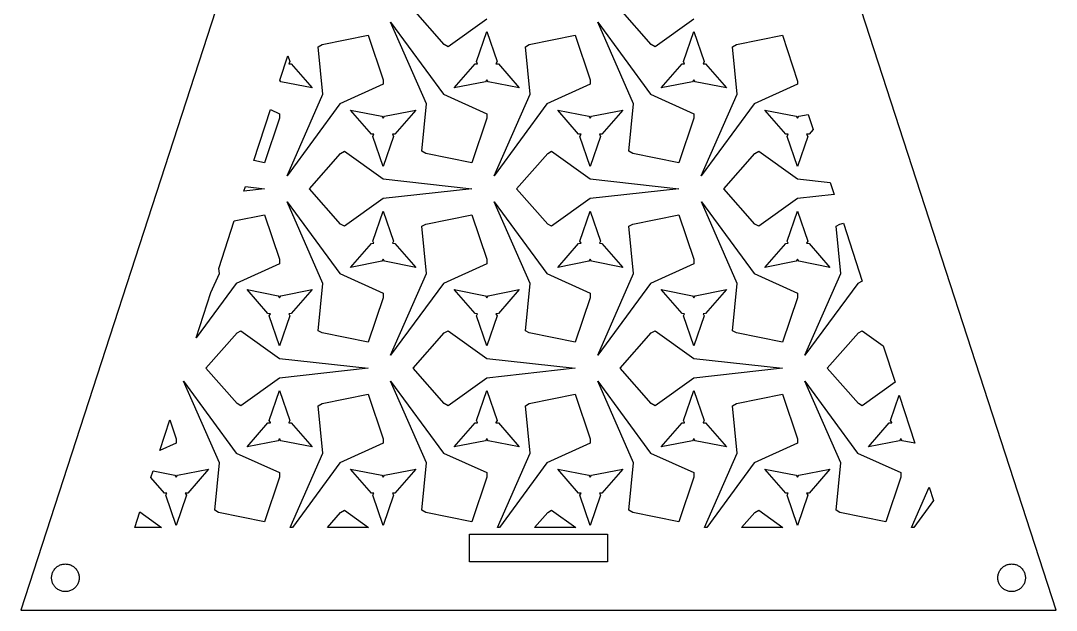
# Model space of a CAD drawing. Header units: metres. Extents: x -75 to 75, y 0 to 231.
# Drawn here: x -75 to 75, y 0 to 85.4 of the extents above; entities that cross this region are included whole.
import ezdxf

# ---------------------------------------------------------------- set-up
doc = ezdxf.new("R2010")
doc.units = ezdxf.units.M

msp = doc.modelspace()

# ---------------------------------------------------------------- linework, layer by layer
for p, q in [((0, 230.826), (-75, 0)), ((75, 0), (0, 230.826)), ((-13.6565, 81.9073), (-18.1664, 87.0096)), ((16.3435, 81.9073), (11.8336, 87.0096)), ((-7.50092, 85.5901), (-13.0948, 81.5833)), ((22.4991, 85.5901), (16.9052, 81.5833)), ((-16.2286, 73.3087), (-21.4137, 85.1282)), ((-21.4137, 85.1282), (-13.7704, 74.7282)), ((13.7714, 73.3087), (8.58627, 85.1282)), ((8.58627, 85.1282), (16.2296, 74.7282)), ((-31.339, 81.9028), (-24.6666, 83.2564)), ((-24.6666, 83.2564), (-22.5032, 76.8024)), ((-8.99689, 79.4345), (-7.5, 83.7869)), ((-7.5, 83.7869), (-6.00357, 79.4345)), ((-1.33896, 81.9028), (5.3334, 83.2564)), ((5.3334, 83.2564), (7.4968, 76.8024)), ((21.0031, 79.4345), (22.5, 83.7869)), ((22.5, 83.7869), (23.9964, 79.4345)), ((28.661, 81.9028), (35.331, 83.2559)), ((35.331, 83.2559), (37.4968, 76.5902)), ((-31.902, 81.5778), (-31.339, 81.9028)), ((-31.2291, 74.7301), (-31.902, 81.5778)), ((-13.0948, 81.5833), (-13.6565, 81.9073)), ((-1.90201, 81.5778), (-1.33896, 81.9028)), ((-1.2291, 74.7301), (-1.90201, 81.5778)), ((16.9052, 81.5833), (16.3435, 81.9073)), ((28.098, 81.5778), (28.661, 81.9028)), ((28.7709, 74.7301), (28.098, 81.5778)), ((-37.4516, 76.7294), (-36.2961, 80.2854)), ((-36.2961, 80.2854), (-36.0036, 79.4345)), ((-36.1592, 79.1269), (-36.1674, 79.1223)), ((-36.1674, 79.1223), (-36.162, 79.1219)), ((-36.162, 79.1219), (-36.1647, 79.1164)), ((-36.1647, 79.1164), (-36.1555, 79.1219)), ((-36.0036, 79.4345), (-36.1592, 79.1269)), ((-36.1555, 79.1219), (-35.8122, 79.1026)), ((-35.8122, 79.1026), (-32.7914, 75.63)), ((-12.209, 75.63), (-9.18823, 79.1022)), ((-9.18823, 79.1022), (-8.84399, 79.1219)), ((-8.84125, 79.1273), (-8.99689, 79.4345)), ((-8.84399, 79.1219), (-8.83575, 79.1168)), ((-8.83255, 79.1223), (-8.84125, 79.1273)), ((-8.8385, 79.1219), (-8.83255, 79.1223)), ((-8.83575, 79.1168), (-8.8385, 79.1219)), ((-6.15921, 79.1269), (-6.16745, 79.1223)), ((-6.16745, 79.1223), (-6.16196, 79.1219)), ((-6.16196, 79.1219), (-6.1647, 79.1164)), ((-6.1647, 79.1164), (-6.15555, 79.1219)), ((-6.00357, 79.4345), (-6.15921, 79.1269)), ((-6.15555, 79.1219), (-5.81223, 79.1026)), ((-5.81223, 79.1026), (-2.79144, 75.63)), ((17.791, 75.63), (20.8118, 79.1022)), ((20.8118, 79.1022), (21.156, 79.1219)), ((21.1588, 79.1273), (21.0031, 79.4345)), ((21.156, 79.1219), (21.1642, 79.1168)), ((21.1674, 79.1223), (21.1588, 79.1273)), ((21.1615, 79.1219), (21.1674, 79.1223)), ((21.1642, 79.1168), (21.1615, 79.1219)), ((23.8408, 79.1269), (23.8326, 79.1223)), ((23.8326, 79.1223), (23.838, 79.1219)), ((23.838, 79.1219), (23.8353, 79.1164)), ((23.8353, 79.1164), (23.8445, 79.1219)), ((23.9964, 79.4345), (23.8408, 79.1269)), ((23.8445, 79.1219), (24.1878, 79.1026)), ((24.1878, 79.1026), (27.2086, 75.63)), ((-37.3087, 76.5103), (-37.4516, 76.7294)), ((-32.7914, 75.63), (-37.3087, 76.5103)), ((-22.5032, 76.8024), (-22.5032, 76.151)), ((-7.69135, 76.5099), (-12.209, 75.63)), ((-7.50366, 76.7978), (-7.69135, 76.5099)), ((-7.5, 76.8033), (-7.50366, 76.8092)), ((-7.50366, 76.8092), (-7.50366, 76.7978)), ((-7.4968, 76.8083), (-7.5, 76.8033)), ((-7.4968, 76.7987), (-7.4968, 76.8083)), ((-7.30865, 76.5103), (-7.4968, 76.7987)), ((-2.79144, 75.63), (-7.30865, 76.5103)), ((7.4968, 76.8024), (7.4968, 76.151)), ((22.3087, 76.5099), (17.791, 75.63)), ((22.4963, 76.7978), (22.3087, 76.5099)), ((22.5, 76.8033), (22.4963, 76.8092)), ((22.4963, 76.8092), (22.4963, 76.7978)), ((22.5032, 76.8083), (22.5, 76.8033)), ((22.5032, 76.7987), (22.5032, 76.8083)), ((22.6913, 76.5103), (22.5032, 76.7987)), ((27.2086, 75.63), (22.6913, 76.5103)), ((37.4968, 76.5902), (37.4968, 76.151)), ((-22.5032, 76.151), (-28.7695, 73.3105)), ((7.4968, 76.151), (1.23047, 73.3105)), ((37.4968, 76.151), (31.2305, 73.3105)), ((-36.4151, 62.9083), (-31.2291, 74.7301)), ((-13.7704, 74.7282), (-7.50366, 71.8874)), ((-6.4151, 62.9083), (-1.2291, 74.7301)), ((16.2296, 74.7282), (22.4963, 71.8874)), ((23.5849, 62.9083), (28.7709, 74.7301)), ((-41.2304, 65.0993), (-38.8295, 72.4884)), ((-38.8295, 72.4884), (-37.5037, 71.8874)), ((-28.7695, 73.3105), (-36.4151, 62.9083)), ((-24.1878, 68.9362), (-27.2086, 72.4083)), ((-27.2086, 72.4083), (-22.6909, 71.5285)), ((-22.3087, 71.528), (-17.791, 72.4083)), ((-17.791, 72.4083), (-20.8118, 68.9357)), ((-16.9011, 66.461), (-16.2286, 73.3087)), ((1.23047, 73.3105), (-6.4151, 62.9083)), ((5.81223, 68.9362), (2.79144, 72.4083)), ((2.79144, 72.4083), (7.30911, 71.5285)), ((7.69135, 71.528), (12.209, 72.4083)), ((12.209, 72.4083), (9.18823, 68.9357)), ((13.0989, 66.461), (13.7714, 73.3087)), ((31.2305, 73.3105), (23.5849, 62.9083)), ((35.8122, 68.9362), (32.7914, 72.4083)), ((32.7914, 72.4083), (37.3091, 71.5285)), ((-37.5037, 71.2364), (-39.6671, 64.782)), ((-37.5037, 71.8874), (-37.5037, 71.2364)), ((-22.6909, 71.5285), (-22.5032, 71.2405)), ((-22.5032, 71.2405), (-22.5032, 71.2296)), ((-22.5032, 71.2296), (-22.4995, 71.235)), ((-22.4995, 71.235), (-22.4963, 71.23)), ((-22.4963, 71.2401), (-22.3087, 71.528)), ((-22.4963, 71.23), (-22.4963, 71.2401)), ((-7.50366, 71.2364), (-9.66705, 64.782)), ((-7.50366, 71.8874), (-7.50366, 71.2364)), ((7.30911, 71.5285), (7.4968, 71.2405)), ((7.4968, 71.2405), (7.4968, 71.2296)), ((7.4968, 71.2296), (7.50046, 71.235)), ((7.50046, 71.235), (7.50366, 71.23)), ((7.50366, 71.2401), (7.69135, 71.528)), ((7.50366, 71.23), (7.50366, 71.2401)), ((22.4963, 71.2364), (20.3329, 64.782)), ((22.4963, 71.8874), (22.4963, 71.2364)), ((37.3091, 71.5285), (37.4968, 71.2405)), ((37.4968, 71.2405), (37.4968, 71.2296)), ((37.4968, 71.2296), (37.5005, 71.235)), ((37.5005, 71.235), (37.5037, 71.23)), ((37.5037, 71.2401), (37.6913, 71.528)), ((37.5037, 71.23), (37.5037, 71.2401)), ((37.6913, 71.528), (39.0552, 71.7938)), ((39.0552, 71.7938), (39.7675, 69.6016)), ((39.7675, 69.6016), (39.1882, 68.9357)), ((-23.844, 68.9169), (-24.1878, 68.9362)), ((-23.9969, 68.6043), (-23.8412, 68.911)), ((-22.5, 64.2519), (-23.9969, 68.6043)), ((-23.8358, 68.922), (-23.844, 68.9169)), ((-23.8412, 68.911), (-23.8321, 68.9165)), ((-23.8385, 68.9169), (-23.8358, 68.922)), ((-23.8321, 68.9165), (-23.8385, 68.9169)), ((-21.0036, 68.6043), (-22.5, 64.2519)), ((-21.1615, 68.9165), (-21.167, 68.916)), ((-21.167, 68.916), (-21.1592, 68.9114)), ((-21.1546, 68.9165), (-21.1647, 68.9224)), ((-21.1647, 68.9224), (-21.1615, 68.9165)), ((-21.1592, 68.9114), (-21.0036, 68.6043)), ((-20.8118, 68.9357), (-21.1546, 68.9165)), ((6.15601, 68.9169), (5.81223, 68.9362)), ((6.00311, 68.6043), (6.15875, 68.911)), ((7.5, 64.2519), (6.00311, 68.6043)), ((6.16425, 68.922), (6.15601, 68.9169)), ((6.15875, 68.911), (6.16791, 68.9165)), ((6.1615, 68.9169), (6.16425, 68.922)), ((6.16791, 68.9165), (6.1615, 68.9169)), ((8.99643, 68.6043), (7.5, 64.2519)), ((8.8385, 68.9165), (8.83301, 68.916)), ((8.83301, 68.916), (8.84079, 68.9114)), ((8.84537, 68.9165), (8.8353, 68.9224)), ((8.8353, 68.9224), (8.8385, 68.9165)), ((8.84079, 68.9114), (8.99643, 68.6043)), ((9.18823, 68.9357), (8.84537, 68.9165)), ((36.156, 68.9169), (35.8122, 68.9362)), ((36.0031, 68.6043), (36.1588, 68.911)), ((37.5, 64.2519), (36.0031, 68.6043)), ((36.1642, 68.922), (36.156, 68.9169)), ((36.1588, 68.911), (36.1679, 68.9165)), ((36.1615, 68.9169), (36.1642, 68.922)), ((36.1679, 68.9165), (36.1615, 68.9169)), ((38.9964, 68.6043), (37.5, 64.2519)), ((38.8385, 68.9165), (38.833, 68.916)), ((38.833, 68.916), (38.8408, 68.9114)), ((38.8454, 68.9165), (38.8353, 68.9224)), ((38.8353, 68.9224), (38.8385, 68.9165)), ((38.8408, 68.9114), (38.9964, 68.6043)), ((39.1882, 68.9357), (38.8454, 68.9165)), ((-33.1664, 61.0287), (-28.6569, 66.1305)), ((-28.6569, 66.1305), (-28.0948, 66.4555)), ((-28.0948, 66.4555), (-22.5009, 62.4492)), ((-16.339, 66.1365), (-16.9011, 66.461)), ((-9.66705, 64.782), (-16.339, 66.1365)), ((-3.16635, 61.0287), (1.34308, 66.1305)), ((1.34308, 66.1305), (1.90521, 66.4555)), ((1.90521, 66.4555), (7.49908, 62.4492)), ((13.661, 66.1365), (13.0989, 66.461)), ((20.3329, 64.782), (13.661, 66.1365)), ((26.8336, 61.0287), (31.3431, 66.1305)), ((31.3431, 66.1305), (31.9052, 66.4555)), ((31.9052, 66.4555), (37.4991, 62.4492)), ((-39.6671, 64.782), (-41.2304, 65.0993)), ((-22.5009, 62.4492), (-9.67255, 61.0287)), ((7.49908, 62.4492), (20.3275, 61.0287)), ((37.4991, 62.4492), (42.2629, 61.9217)), ((42.2629, 61.9217), (42.8228, 60.1983)), ((-42.6604, 60.6981), (-42.453, 61.3366)), ((-39.6725, 61.0287), (-42.6604, 60.6981)), ((-42.453, 61.3366), (-39.6725, 61.0287)), ((-28.6565, 55.9265), (-33.1664, 61.0287)), ((-9.67255, 61.0287), (-22.5009, 59.6092)), ((1.34354, 55.9265), (-3.16635, 61.0287)), ((20.3275, 61.0287), (7.49908, 59.6092)), ((31.3435, 55.9265), (26.8336, 61.0287)), ((42.8228, 60.1983), (37.4991, 59.6092)), ((-31.2286, 47.3279), (-36.4137, 59.1473)), ((-36.4137, 59.1473), (-28.7704, 48.7474)), ((-22.5009, 59.6092), (-28.0948, 55.6024)), ((-1.22864, 47.3279), (-6.41373, 59.1473)), ((-6.41373, 59.1473), (1.22955, 48.7474)), ((7.49908, 59.6092), (1.90521, 55.6024)), ((28.7714, 47.3279), (23.5863, 59.1473)), ((23.5863, 59.1473), (31.2296, 48.7474)), ((37.4991, 59.6092), (31.9052, 55.6024)), ((-44.0622, 56.3838), (-39.6666, 57.2755)), ((-39.6666, 57.2755), (-37.5032, 50.8215)), ((-23.9969, 53.4537), (-22.5, 57.8061)), ((-22.5, 57.8061), (-21.0036, 53.4537)), ((-16.339, 55.9219), (-9.6666, 57.2755)), ((-9.6666, 57.2755), (-7.5032, 50.8215)), ((6.00311, 53.4537), (7.5, 57.8061)), ((7.5, 57.8061), (8.99643, 53.4537)), ((13.661, 55.9219), (20.3334, 57.2755)), ((20.3334, 57.2755), (22.4968, 50.8215)), ((36.0031, 53.4537), (37.5, 57.8061)), ((37.5, 57.8061), (38.9964, 53.4537)), ((-46.302, 49.4907), (-44.0622, 56.3838)), ((-28.0948, 55.6024), (-28.6565, 55.9265)), ((-16.902, 55.5969), (-16.339, 55.9219)), ((-16.2291, 48.7492), (-16.902, 55.5969)), ((1.90521, 55.6024), (1.34354, 55.9265)), ((13.098, 55.5969), (13.661, 55.9219)), ((13.7709, 48.7492), (13.098, 55.5969)), ((31.9052, 55.6024), (31.3435, 55.9265)), ((43.098, 55.5969), (43.661, 55.9219)), ((43.7709, 48.7492), (43.098, 55.5969)), ((43.661, 55.9219), (44.1782, 56.0269)), ((44.1782, 56.0269), (46.9048, 47.6354)), ((-27.209, 49.6492), (-24.1882, 53.1213)), ((-24.1882, 53.1213), (-23.844, 53.141)), ((-23.8412, 53.1465), (-23.9969, 53.4537)), ((-23.844, 53.141), (-23.8358, 53.136)), ((-23.8326, 53.1415), (-23.8412, 53.1465)), ((-23.8385, 53.141), (-23.8326, 53.1415)), ((-23.8358, 53.136), (-23.8385, 53.141)), ((-21.1592, 53.1461), (-21.1674, 53.1415)), ((-21.1674, 53.1415), (-21.162, 53.141)), ((-21.162, 53.141), (-21.1647, 53.1355)), ((-21.1647, 53.1355), (-21.1555, 53.141)), ((-21.0036, 53.4537), (-21.1592, 53.1461)), ((-21.1555, 53.141), (-20.8122, 53.1218)), ((-20.8122, 53.1218), (-17.7914, 49.6492)), ((2.79099, 49.6492), (5.81177, 53.1213)), ((5.81177, 53.1213), (6.15601, 53.141)), ((6.15875, 53.1465), (6.00311, 53.4537)), ((6.15601, 53.141), (6.16425, 53.136)), ((6.16745, 53.1415), (6.15875, 53.1465)), ((6.1615, 53.141), (6.16745, 53.1415)), ((6.16425, 53.136), (6.1615, 53.141)), ((8.84079, 53.1461), (8.83255, 53.1415)), ((8.83255, 53.1415), (8.83804, 53.141)), ((8.83804, 53.141), (8.8353, 53.1355)), ((8.8353, 53.1355), (8.84445, 53.141)), ((8.99643, 53.4537), (8.84079, 53.1461)), ((8.84445, 53.141), (9.18777, 53.1218)), ((9.18777, 53.1218), (12.2086, 49.6492)), ((32.791, 49.6492), (35.8118, 53.1213)), ((35.8118, 53.1213), (36.156, 53.141)), ((36.1588, 53.1465), (36.0031, 53.4537)), ((36.156, 53.141), (36.1642, 53.136)), ((36.1674, 53.1415), (36.1588, 53.1465)), ((36.1615, 53.141), (36.1674, 53.1415)), ((36.1642, 53.136), (36.1615, 53.141)), ((38.8408, 53.1461), (38.8326, 53.1415)), ((38.8326, 53.1415), (38.838, 53.141)), ((38.838, 53.141), (38.8353, 53.1355)), ((38.8353, 53.1355), (38.8445, 53.141)), ((38.9964, 53.4537), (38.8408, 53.1461)), ((38.8445, 53.141), (39.1878, 53.1218)), ((39.1878, 53.1218), (42.2086, 49.6492)), ((-37.5032, 50.1701), (-43.7695, 47.3297)), ((-37.5032, 50.8215), (-37.5032, 50.1701)), ((-22.6913, 50.529), (-27.209, 49.6492)), ((-22.5037, 50.817), (-22.6913, 50.529)), ((-22.5, 50.8224), (-22.5037, 50.8284)), ((-22.5037, 50.8284), (-22.5037, 50.817)), ((-22.4968, 50.8275), (-22.5, 50.8224)), ((-22.4968, 50.8179), (-22.4968, 50.8275)), ((-22.3087, 50.5295), (-22.4968, 50.8179)), ((-17.7914, 49.6492), (-22.3087, 50.5295)), ((-7.5032, 50.1701), (-13.7695, 47.3297)), ((-7.5032, 50.8215), (-7.5032, 50.1701)), ((7.30865, 50.529), (2.79099, 49.6492)), ((7.49634, 50.817), (7.30865, 50.529)), ((7.5, 50.8224), (7.49634, 50.8284)), ((7.49634, 50.8284), (7.49634, 50.817)), ((7.5032, 50.8275), (7.5, 50.8224)), ((7.5032, 50.8179), (7.5032, 50.8275)), ((7.69135, 50.5295), (7.5032, 50.8179)), ((12.2086, 49.6492), (7.69135, 50.5295)), ((22.4968, 50.1701), (16.2305, 47.3297)), ((22.4968, 50.8215), (22.4968, 50.1701)), ((37.3087, 50.529), (32.791, 49.6492)), ((37.4963, 50.817), (37.3087, 50.529)), ((37.5, 50.8224), (37.4963, 50.8284)), ((37.4963, 50.8284), (37.4963, 50.817)), ((37.5032, 50.8275), (37.5, 50.8224)), ((37.5032, 50.8179), (37.5032, 50.8275)), ((37.6913, 50.5295), (37.5032, 50.8179)), ((42.2086, 49.6492), (37.6913, 50.5295)), ((-47.439, 45.9912), (-46.2291, 48.7492)), ((-46.2291, 48.7492), (-46.302, 49.4907)), ((-28.7704, 48.7474), (-22.5037, 45.9065)), ((-21.4151, 36.9275), (-16.2291, 48.7492)), ((1.22955, 48.7474), (7.49634, 45.9065)), ((8.5849, 36.9275), (13.7709, 48.7492)), ((31.2296, 48.7474), (37.4963, 45.9065)), ((38.5849, 36.9275), (43.7709, 48.7492)), ((-43.7695, 47.3297), (-49.567, 39.442)), ((-31.9011, 40.4802), (-31.2286, 47.3279)), ((-13.7695, 47.3297), (-21.4151, 36.9275)), ((-1.90109, 40.4802), (-1.22864, 47.3279)), ((16.2305, 47.3297), (8.5849, 36.9275)), ((28.0989, 40.4802), (28.7714, 47.3279)), ((46.2305, 47.3297), (38.5849, 36.9275)), ((46.9048, 47.6354), (46.2305, 47.3297)), ((-49.567, 39.442), (-47.439, 45.9912)), ((-39.1878, 42.9553), (-42.2086, 46.4275)), ((-42.2086, 46.4275), (-37.6909, 45.5476)), ((-37.6909, 45.5476), (-37.5032, 45.2597)), ((-37.5032, 45.2597), (-37.5032, 45.2487)), ((-37.5032, 45.2487), (-37.4995, 45.2542)), ((-37.4995, 45.2542), (-37.4963, 45.2492)), ((-37.4963, 45.2592), (-37.3087, 45.5472)), ((-37.4963, 45.2492), (-37.4963, 45.2592)), ((-37.3087, 45.5472), (-32.791, 46.4275)), ((-32.791, 46.4275), (-35.8118, 42.9549)), ((-22.5037, 45.2556), (-24.6671, 38.8011)), ((-22.5037, 45.9065), (-22.5037, 45.2556)), ((-9.18777, 42.9553), (-12.2086, 46.4275)), ((-12.2086, 46.4275), (-7.69089, 45.5476)), ((-7.69089, 45.5476), (-7.5032, 45.2597)), ((-7.5032, 45.2597), (-7.5032, 45.2487)), ((-7.5032, 45.2487), (-7.49954, 45.2542)), ((-7.49954, 45.2542), (-7.49634, 45.2492)), ((-7.49634, 45.2592), (-7.30865, 45.5472)), ((-7.49634, 45.2492), (-7.49634, 45.2592)), ((-7.30865, 45.5472), (-2.79099, 46.4275)), ((-2.79099, 46.4275), (-5.81177, 42.9549)), ((7.49634, 45.2556), (5.33295, 38.8011)), ((7.49634, 45.9065), (7.49634, 45.2556)), ((20.8122, 42.9553), (17.7914, 46.4275)), ((17.7914, 46.4275), (22.3091, 45.5476)), ((22.3091, 45.5476), (22.4968, 45.2597)), ((22.4968, 45.2597), (22.4968, 45.2487)), ((22.4968, 45.2487), (22.5005, 45.2542)), ((22.5005, 45.2542), (22.5037, 45.2492)), ((22.5037, 45.2592), (22.6913, 45.5472)), ((22.5037, 45.2492), (22.5037, 45.2592)), ((22.6913, 45.5472), (27.209, 46.4275)), ((27.209, 46.4275), (24.1882, 42.9549)), ((37.4963, 45.2556), (35.3329, 38.8011)), ((37.4963, 45.9065), (37.4963, 45.2556)), ((-38.844, 42.9361), (-39.1878, 42.9553)), ((-38.9969, 42.6234), (-38.8412, 42.9301)), ((-37.5, 38.271), (-38.9969, 42.6234)), ((-38.8358, 42.9411), (-38.844, 42.9361)), ((-38.8412, 42.9301), (-38.8321, 42.9356)), ((-38.8385, 42.9361), (-38.8358, 42.9411)), ((-38.8321, 42.9356), (-38.8385, 42.9361)), ((-36.0036, 42.6234), (-37.5, 38.271)), ((-36.1615, 42.9356), (-36.167, 42.9352)), ((-36.167, 42.9352), (-36.1592, 42.9306)), ((-36.1546, 42.9356), (-36.1647, 42.9416)), ((-36.1647, 42.9416), (-36.1615, 42.9356)), ((-36.1592, 42.9306), (-36.0036, 42.6234)), ((-35.8118, 42.9549), (-36.1546, 42.9356)), ((-8.84399, 42.9361), (-9.18777, 42.9553)), ((-8.99689, 42.6234), (-8.84125, 42.9301)), ((-7.5, 38.271), (-8.99689, 42.6234)), ((-8.83575, 42.9411), (-8.84399, 42.9361)), ((-8.84125, 42.9301), (-8.83209, 42.9356)), ((-8.8385, 42.9361), (-8.83575, 42.9411)), ((-8.83209, 42.9356), (-8.8385, 42.9361)), ((-6.00357, 42.6234), (-7.5, 38.271)), ((-6.1615, 42.9356), (-6.16699, 42.9352)), ((-6.16699, 42.9352), (-6.15921, 42.9306)), ((-6.15463, 42.9356), (-6.1647, 42.9416)), ((-6.1647, 42.9416), (-6.1615, 42.9356)), ((-6.15921, 42.9306), (-6.00357, 42.6234)), ((-5.81177, 42.9549), (-6.15463, 42.9356)), ((21.156, 42.9361), (20.8122, 42.9553)), ((21.0031, 42.6234), (21.1588, 42.9301)), ((22.5, 38.271), (21.0031, 42.6234)), ((21.1642, 42.9411), (21.156, 42.9361)), ((21.1588, 42.9301), (21.1679, 42.9356)), ((21.1615, 42.9361), (21.1642, 42.9411)), ((21.1679, 42.9356), (21.1615, 42.9361)), ((23.9964, 42.6234), (22.5, 38.271)), ((23.8385, 42.9356), (23.833, 42.9352)), ((23.833, 42.9352), (23.8408, 42.9306)), ((23.8454, 42.9356), (23.8353, 42.9416)), ((23.8353, 42.9416), (23.8385, 42.9356)), ((23.8408, 42.9306), (23.9964, 42.6234)), ((24.1882, 42.9549), (23.8454, 42.9356)), ((-48.1664, 35.0479), (-43.6569, 40.1497)), ((-43.6569, 40.1497), (-43.0948, 40.4747)), ((-43.0948, 40.4747), (-37.5009, 36.4684)), ((-31.339, 40.1556), (-31.9011, 40.4802)), ((-24.6671, 38.8011), (-31.339, 40.1556)), ((-18.1664, 35.0479), (-13.6569, 40.1497)), ((-13.6569, 40.1497), (-13.0948, 40.4747)), ((-13.0948, 40.4747), (-7.50092, 36.4684)), ((-1.33896, 40.1556), (-1.90109, 40.4802)), ((5.33295, 38.8011), (-1.33896, 40.1556)), ((11.8336, 35.0479), (16.3431, 40.1497)), ((16.3431, 40.1497), (16.9052, 40.4747)), ((16.9052, 40.4747), (22.4991, 36.4684)), ((28.661, 40.1556), (28.0989, 40.4802)), ((35.3329, 38.8011), (28.661, 40.1556)), ((41.8336, 35.0479), (46.3431, 40.1497)), ((46.3431, 40.1497), (46.9052, 40.4747)), ((46.9052, 40.4747), (49.9369, 38.3034)), ((49.9369, 38.3034), (51.6529, 33.0223)), ((-37.5009, 36.4684), (-24.6725, 35.0479)), ((-7.50092, 36.4684), (5.32745, 35.0479)), ((22.4991, 36.4684), (35.3275, 35.0479)), ((-43.6565, 29.9457), (-48.1664, 35.0479)), ((-24.6725, 35.0479), (-37.5009, 33.6284)), ((-13.6565, 29.9457), (-18.1664, 35.0479)), ((5.32745, 35.0479), (-7.50092, 33.6284)), ((16.3435, 29.9457), (11.8336, 35.0479)), ((35.3275, 35.0479), (22.4991, 33.6284)), ((46.3435, 29.9457), (41.8336, 35.0479)), ((-46.2286, 21.347), (-51.4137, 33.1665)), ((-51.4137, 33.1665), (-43.7704, 22.7666)), ((-37.5009, 33.6284), (-43.0948, 29.6216)), ((-16.2286, 21.347), (-21.4137, 33.1665)), ((-21.4137, 33.1665), (-13.7704, 22.7666)), ((-7.50092, 33.6284), (-13.0948, 29.6216)), ((13.7714, 21.347), (8.58627, 33.1665)), ((8.58627, 33.1665), (16.2296, 22.7666)), ((22.4991, 33.6284), (16.9052, 29.6216)), ((43.7714, 21.347), (38.5863, 33.1665)), ((38.5863, 33.1665), (46.2296, 22.7666)), ((51.6529, 33.0223), (46.9052, 29.6216)), ((-38.9969, 27.4728), (-37.5, 31.8253)), ((-37.5, 31.8253), (-36.0036, 27.4728)), ((-8.99689, 27.4728), (-7.5, 31.8253)), ((-7.5, 31.8253), (-6.00357, 27.4728)), ((21.0031, 27.4728), (22.5, 31.8253)), ((22.5, 31.8253), (23.9964, 27.4728)), ((-31.339, 29.9411), (-24.6666, 31.2947)), ((-24.6666, 31.2947), (-22.5032, 24.8407)), ((-1.33896, 29.9411), (5.3334, 31.2947)), ((5.3334, 31.2947), (7.4968, 24.8407)), ((28.661, 29.9411), (35.3334, 31.2947)), ((35.3334, 31.2947), (37.4968, 24.8407)), ((51.0031, 27.4728), (52.2644, 31.1402)), ((52.2644, 31.1402), (54.522, 24.1919)), ((-43.0948, 29.6216), (-43.6565, 29.9457)), ((-31.902, 29.6161), (-31.339, 29.9411)), ((-31.2291, 22.7684), (-31.902, 29.6161)), ((-13.0948, 29.6216), (-13.6565, 29.9457)), ((-1.90201, 29.6161), (-1.33896, 29.9411)), ((-1.2291, 22.7684), (-1.90201, 29.6161)), ((16.9052, 29.6216), (16.3435, 29.9457)), ((28.098, 29.6161), (28.661, 29.9411)), ((28.7709, 22.7684), (28.098, 29.6161)), ((46.9052, 29.6216), (46.3435, 29.9457)), ((-54.8717, 23.1157), (-53.4213, 27.5796)), ((-53.4213, 27.5796), (-52.5032, 24.8407)), ((-42.209, 23.6684), (-39.1882, 27.1405)), ((-39.1882, 27.1405), (-38.844, 27.1602)), ((-38.8412, 27.1657), (-38.9969, 27.4728)), ((-38.844, 27.1602), (-38.8358, 27.1552)), ((-38.8326, 27.1606), (-38.8412, 27.1657)), ((-38.8385, 27.1602), (-38.8326, 27.1606)), ((-38.8358, 27.1552), (-38.8385, 27.1602)), ((-36.1592, 27.1652), (-36.1674, 27.1606)), ((-36.1674, 27.1606), (-36.162, 27.1602)), ((-36.162, 27.1602), (-36.1647, 27.1547)), ((-36.1647, 27.1547), (-36.1555, 27.1602)), ((-36.0036, 27.4728), (-36.1592, 27.1652)), ((-36.1555, 27.1602), (-35.8122, 27.141)), ((-35.8122, 27.141), (-32.7914, 23.6684)), ((-12.209, 23.6684), (-9.18823, 27.1405)), ((-9.18823, 27.1405), (-8.84399, 27.1602)), ((-8.84125, 27.1657), (-8.99689, 27.4728)), ((-8.84399, 27.1602), (-8.83575, 27.1552)), ((-8.83255, 27.1606), (-8.84125, 27.1657)), ((-8.8385, 27.1602), (-8.83255, 27.1606)), ((-8.83575, 27.1552), (-8.8385, 27.1602)), ((-6.15921, 27.1652), (-6.16745, 27.1606)), ((-6.16745, 27.1606), (-6.16196, 27.1602)), ((-6.16196, 27.1602), (-6.1647, 27.1547)), ((-6.1647, 27.1547), (-6.15555, 27.1602)), ((-6.00357, 27.4728), (-6.15921, 27.1652)), ((-6.15555, 27.1602), (-5.81223, 27.141)), ((-5.81223, 27.141), (-2.79144, 23.6684)), ((17.791, 23.6684), (20.8118, 27.1405)), ((20.8118, 27.1405), (21.156, 27.1602)), ((21.1588, 27.1657), (21.0031, 27.4728)), ((21.156, 27.1602), (21.1642, 27.1552)), ((21.1674, 27.1606), (21.1588, 27.1657)), ((21.1615, 27.1602), (21.1674, 27.1606)), ((21.1642, 27.1552), (21.1615, 27.1602)), ((23.8408, 27.1652), (23.8326, 27.1606)), ((23.8326, 27.1606), (23.838, 27.1602)), ((23.838, 27.1602), (23.8353, 27.1547)), ((23.8353, 27.1547), (23.8445, 27.1602)), ((23.9964, 27.4728), (23.8408, 27.1652)), ((23.8445, 27.1602), (24.1878, 27.141)), ((24.1878, 27.141), (27.2086, 23.6684)), ((47.791, 23.6684), (50.8118, 27.1405)), ((50.8118, 27.1405), (51.156, 27.1602)), ((51.1588, 27.1657), (51.0031, 27.4728)), ((51.156, 27.1602), (51.1642, 27.1552)), ((51.1674, 27.1606), (51.1588, 27.1657)), ((51.1615, 27.1602), (51.1674, 27.1606)), ((51.1642, 27.1552), (51.1615, 27.1602)), ((-52.5032, 24.1893), (-54.8717, 23.1157)), ((-52.5032, 24.8407), (-52.5032, 24.1893)), ((-37.6913, 24.5482), (-42.209, 23.6684)), ((-37.5037, 24.8361), (-37.6913, 24.5482)), ((-37.5, 24.8416), (-37.5037, 24.8476)), ((-37.5037, 24.8476), (-37.5037, 24.8361)), ((-37.4968, 24.8466), (-37.5, 24.8416)), ((-37.4968, 24.837), (-37.4968, 24.8466)), ((-37.3087, 24.5486), (-37.4968, 24.837)), ((-32.7914, 23.6684), (-37.3087, 24.5486)), ((-22.5032, 24.1893), (-28.7695, 21.3489)), ((-22.5032, 24.8407), (-22.5032, 24.1893)), ((-7.69135, 24.5482), (-12.209, 23.6684)), ((-7.50366, 24.8361), (-7.69135, 24.5482)), ((-7.5, 24.8416), (-7.50366, 24.8476)), ((-7.50366, 24.8476), (-7.50366, 24.8361)), ((-7.4968, 24.8466), (-7.5, 24.8416)), ((-7.4968, 24.837), (-7.4968, 24.8466)), ((-7.30865, 24.5486), (-7.4968, 24.837)), ((-2.79144, 23.6684), (-7.30865, 24.5486)), ((7.4968, 24.1893), (1.23047, 21.3489)), ((7.4968, 24.8407), (7.4968, 24.1893)), ((22.3087, 24.5482), (17.791, 23.6684)), ((22.4963, 24.8361), (22.3087, 24.5482)), ((22.5, 24.8416), (22.4963, 24.8476)), ((22.4963, 24.8476), (22.4963, 24.8361)), ((22.5032, 24.8466), (22.5, 24.8416)), ((22.5032, 24.837), (22.5032, 24.8466)), ((22.6913, 24.5486), (22.5032, 24.837)), ((27.2086, 23.6684), (22.6913, 24.5486)), ((37.4968, 24.1893), (31.2305, 21.3489)), ((37.4968, 24.8407), (37.4968, 24.1893)), ((52.3087, 24.5482), (47.791, 23.6684)), ((52.4963, 24.8361), (52.3087, 24.5482)), ((52.5, 24.8416), (52.4963, 24.8476)), ((52.4963, 24.8476), (52.4963, 24.8361)), ((52.5032, 24.8466), (52.5, 24.8416)), ((52.5032, 24.837), (52.5032, 24.8466)), ((52.6913, 24.5486), (52.5032, 24.837)), ((54.522, 24.1919), (52.6913, 24.5486)), ((-43.7704, 22.7666), (-37.5037, 19.9257)), ((-35.953, 12), (-31.2291, 22.7684)), ((-13.7704, 22.7666), (-7.50366, 19.9257)), ((-5.95302, 12), (-1.2291, 22.7684)), ((16.2296, 22.7666), (22.4963, 19.9257)), ((24.047, 12), (28.7709, 22.7684)), ((46.2296, 22.7666), (52.4963, 19.9257)), ((-46.9011, 14.4994), (-46.2286, 21.347)), ((-28.7695, 21.3489), (-35.6409, 12)), ((-16.9011, 14.4994), (-16.2286, 21.347)), ((1.23047, 21.3489), (-5.6409, 12)), ((13.0989, 14.4994), (13.7714, 21.347)), ((31.2305, 21.3489), (24.3591, 12)), ((43.0989, 14.4994), (43.7714, 21.347)), ((-56.1385, 19.2167), (-55.8264, 20.1774)), ((-55.8264, 20.1774), (-52.6909, 19.5668)), ((-52.6909, 19.5668), (-52.5032, 19.2789)), ((-52.4963, 19.2784), (-52.3087, 19.5663)), ((-52.3087, 19.5663), (-47.791, 20.4466)), ((-47.791, 20.4466), (-50.8118, 16.974)), ((-37.5037, 19.9257), (-37.5037, 19.2747)), ((-24.1878, 16.9745), (-27.2086, 20.4466)), ((-27.2086, 20.4466), (-22.6909, 19.5668)), ((-22.6909, 19.5668), (-22.5032, 19.2789)), ((-22.4963, 19.2784), (-22.3087, 19.5663)), ((-22.3087, 19.5663), (-17.791, 20.4466)), ((-17.791, 20.4466), (-20.8118, 16.974)), ((-7.50366, 19.9257), (-7.50366, 19.2747)), ((5.81223, 16.9745), (2.79144, 20.4466)), ((2.79144, 20.4466), (7.30911, 19.5668)), ((7.30911, 19.5668), (7.4968, 19.2789)), ((7.50366, 19.2784), (7.69135, 19.5663)), ((7.69135, 19.5663), (12.209, 20.4466)), ((12.209, 20.4466), (9.18823, 16.974)), ((22.4963, 19.9257), (22.4963, 19.2747)), ((35.8122, 16.9745), (32.7914, 20.4466)), ((32.7914, 20.4466), (37.3091, 19.5668)), ((37.3091, 19.5668), (37.4968, 19.2789)), ((37.5037, 19.2784), (37.6913, 19.5663)), ((37.6913, 19.5663), (42.209, 20.4466)), ((42.209, 20.4466), (39.1882, 16.974)), ((52.4963, 19.9257), (52.4963, 19.2747)), ((-54.1878, 16.9745), (-56.1385, 19.2167)), ((-52.5032, 19.2789), (-52.5032, 19.2679)), ((-52.5032, 19.2679), (-52.4995, 19.2734)), ((-52.4995, 19.2734), (-52.4963, 19.2683)), ((-52.4963, 19.2683), (-52.4963, 19.2784)), ((-37.5037, 19.2747), (-39.6671, 12.8203)), ((-22.5032, 19.2789), (-22.5032, 19.2679)), ((-22.5032, 19.2679), (-22.4995, 19.2734)), ((-22.4995, 19.2734), (-22.4963, 19.2683)), ((-22.4963, 19.2683), (-22.4963, 19.2784)), ((-7.50366, 19.2747), (-9.66705, 12.8203)), ((7.4968, 19.2789), (7.4968, 19.2679)), ((7.4968, 19.2679), (7.50046, 19.2734)), ((7.50046, 19.2734), (7.50366, 19.2683)), ((7.50366, 19.2683), (7.50366, 19.2784)), ((22.4963, 19.2747), (20.3329, 12.8203)), ((37.4968, 19.2789), (37.4968, 19.2679)), ((37.4968, 19.2679), (37.5005, 19.2734)), ((37.5005, 19.2734), (37.5037, 19.2683)), ((37.5037, 19.2683), (37.5037, 19.2784)), ((52.4963, 19.2747), (50.3329, 12.8203)), ((-53.844, 16.9553), (-54.1878, 16.9745)), ((-53.9969, 16.6426), (-53.8412, 16.9493)), ((-52.5, 12.2902), (-53.9969, 16.6426)), ((-53.8358, 16.9603), (-53.844, 16.9553)), ((-53.8412, 16.9493), (-53.8321, 16.9548)), ((-53.8385, 16.9553), (-53.8358, 16.9603)), ((-53.8321, 16.9548), (-53.8385, 16.9553)), ((-51.0036, 16.6426), (-52.5, 12.2902)), ((-51.1615, 16.9548), (-51.167, 16.9543)), ((-51.167, 16.9543), (-51.1592, 16.9498)), ((-51.1546, 16.9548), (-51.1647, 16.9608)), ((-51.1647, 16.9608), (-51.1615, 16.9548)), ((-51.1592, 16.9498), (-51.0036, 16.6426)), ((-50.8118, 16.974), (-51.1546, 16.9548)), ((-23.844, 16.9553), (-24.1878, 16.9745)), ((-23.9969, 16.6426), (-23.8412, 16.9493)), ((-22.5, 12.2902), (-23.9969, 16.6426)), ((-23.8358, 16.9603), (-23.844, 16.9553)), ((-23.8412, 16.9493), (-23.8321, 16.9548)), ((-23.8385, 16.9553), (-23.8358, 16.9603)), ((-23.8321, 16.9548), (-23.8385, 16.9553)), ((-21.0036, 16.6426), (-22.5, 12.2902)), ((-21.1615, 16.9548), (-21.167, 16.9543)), ((-21.167, 16.9543), (-21.1592, 16.9498)), ((-21.1546, 16.9548), (-21.1647, 16.9608)), ((-21.1647, 16.9608), (-21.1615, 16.9548)), ((-21.1592, 16.9498), (-21.0036, 16.6426)), ((-20.8118, 16.974), (-21.1546, 16.9548)), ((6.15601, 16.9553), (5.81223, 16.9745)), ((6.00311, 16.6426), (6.15875, 16.9493)), ((7.5, 12.2902), (6.00311, 16.6426)), ((6.16425, 16.9603), (6.15601, 16.9553)), ((6.15875, 16.9493), (6.16791, 16.9548)), ((6.1615, 16.9553), (6.16425, 16.9603)), ((6.16791, 16.9548), (6.1615, 16.9553)), ((8.99643, 16.6426), (7.5, 12.2902)), ((8.8385, 16.9548), (8.83301, 16.9543)), ((8.83301, 16.9543), (8.84079, 16.9498)), ((8.84537, 16.9548), (8.8353, 16.9608)), ((8.8353, 16.9608), (8.8385, 16.9548)), ((8.84079, 16.9498), (8.99643, 16.6426)), ((9.18823, 16.974), (8.84537, 16.9548)), ((36.156, 16.9553), (35.8122, 16.9745)), ((36.0031, 16.6426), (36.1588, 16.9493)), ((37.5, 12.2902), (36.0031, 16.6426)), ((36.1642, 16.9603), (36.156, 16.9553)), ((36.1588, 16.9493), (36.1679, 16.9548)), ((36.1615, 16.9553), (36.1642, 16.9603)), ((36.1679, 16.9548), (36.1615, 16.9553)), ((38.9964, 16.6426), (37.5, 12.2902)), ((38.8385, 16.9548), (38.833, 16.9543)), ((38.833, 16.9543), (38.8408, 16.9498)), ((38.8454, 16.9548), (38.8353, 16.9608)), ((38.8353, 16.9608), (38.8385, 16.9548)), ((38.8408, 16.9498), (38.9964, 16.6426)), ((39.1882, 16.974), (38.8454, 16.9548)), ((54.047, 12), (56.5957, 17.8099)), ((56.5957, 17.8099), (57.2191, 15.8912)), ((57.2191, 15.8912), (54.3591, 12)), ((-58.4834, 12), (-57.7527, 14.2489)), ((-57.7527, 14.2489), (-54.6127, 12)), ((-46.339, 14.1748), (-46.9011, 14.4994)), ((-39.6671, 12.8203), (-46.339, 14.1748)), ((-30.574, 12), (-28.6569, 14.1689)), ((-28.6569, 14.1689), (-28.0948, 14.4939)), ((-28.0948, 14.4939), (-24.6127, 12)), ((-16.339, 14.1748), (-16.9011, 14.4994)), ((-9.66705, 12.8203), (-16.339, 14.1748)), ((-0.57396, 12), (1.34308, 14.1689)), ((1.34308, 14.1689), (1.90521, 14.4939)), ((1.90521, 14.4939), (5.38728, 12)), ((13.661, 14.1748), (13.0989, 14.4994)), ((20.3329, 12.8203), (13.661, 14.1748)), ((29.426, 12), (31.3431, 14.1689)), ((31.3431, 14.1689), (31.9052, 14.4939)), ((31.9052, 14.4939), (35.3873, 12)), ((43.661, 14.1748), (43.0989, 14.4994)), ((50.3329, 12.8203), (43.661, 14.1748)), ((-54.6127, 12), (-58.4834, 12)), ((-35.6409, 12), (-35.953, 12)), ((-24.6127, 12), (-30.574, 12)), ((-5.6409, 12), (-5.95302, 12)), ((5.38728, 12), (-0.57396, 12)), ((24.3591, 12), (24.047, 12)), ((35.3873, 12), (29.426, 12)), ((54.3591, 12), (54.047, 12)), ((-10, 7), (-10, 11)), ((-10, 11), (10, 11)), ((10, 11), (10, 7)), ((-70.0689, 5.97713), (-69.9858, 6.07137)), ((-69.9858, 6.07137), (-69.897, 6.16022)), ((-69.897, 6.16022), (-69.8027, 6.2433)), ((-69.8027, 6.2433), (-69.7034, 6.32031)), ((-69.7034, 6.32031), (-69.5995, 6.39093)), ((-69.5995, 6.39093), (-69.4914, 6.4549)), ((-69.4914, 6.4549), (-69.3794, 6.51193)), ((-69.3794, 6.51193), (-69.2641, 6.56183)), ((-69.2641, 6.56183), (-69.1459, 6.60439)), ((-69.1459, 6.60439), (-69.0252, 6.63943)), ((-69.0252, 6.63943), (-68.9026, 6.66685)), ((-68.9026, 6.66685), (-68.7785, 6.68651)), ((-68.7785, 6.68651), (-68.6534, 6.69833)), ((-68.6534, 6.69833), (-68.5279, 6.70227)), ((-68.5279, 6.70227), (-68.4023, 6.69833)), ((-68.4023, 6.69833), (-68.2772, 6.68651)), ((-68.2772, 6.68651), (-68.1531, 6.66685)), ((-68.1531, 6.66685), (-68.0305, 6.63943)), ((-68.0305, 6.63943), (-67.9098, 6.60439)), ((-67.9098, 6.60439), (-67.7916, 6.56183)), ((-67.7916, 6.56183), (-67.6763, 6.51193)), ((-67.6763, 6.51193), (-67.5643, 6.4549)), ((-67.5643, 6.4549), (-67.4562, 6.39093)), ((-67.4562, 6.39093), (-67.3523, 6.32031)), ((-67.3523, 6.32031), (-67.253, 6.2433)), ((-67.253, 6.2433), (-67.1588, 6.16022)), ((-67.1588, 6.16022), (-67.0699, 6.07137)), ((-67.0699, 6.07137), (-66.9868, 5.97713)), ((10, 7), (-10, 7)), ((66.9868, 5.97713), (67.0699, 6.07137)), ((67.0699, 6.07137), (67.1588, 6.16022)), ((67.1588, 6.16022), (67.253, 6.2433)), ((67.253, 6.2433), (67.3523, 6.32031)), ((67.3523, 6.32031), (67.4562, 6.39093)), ((67.4562, 6.39093), (67.5643, 6.4549)), ((67.5643, 6.4549), (67.6763, 6.51193)), ((67.6763, 6.51193), (67.7916, 6.56183)), ((67.7916, 6.56183), (67.9098, 6.60439)), ((67.9098, 6.60439), (68.0305, 6.63943)), ((68.0305, 6.63943), (68.1531, 6.66685)), ((68.1531, 6.66685), (68.2772, 6.68651)), ((68.2772, 6.68651), (68.4023, 6.69833)), ((68.4023, 6.69833), (68.5279, 6.70227)), ((68.5279, 6.70227), (68.6534, 6.69833)), ((68.6534, 6.69833), (68.7785, 6.68651)), ((68.7785, 6.68651), (68.9026, 6.66685)), ((68.9026, 6.66685), (69.0252, 6.63943)), ((69.0252, 6.63943), (69.1459, 6.60439)), ((69.1459, 6.60439), (69.2641, 6.56183)), ((69.2641, 6.56183), (69.3794, 6.51193)), ((69.3794, 6.51193), (69.4914, 6.4549)), ((69.4914, 6.4549), (69.5995, 6.39093)), ((69.5995, 6.39093), (69.7034, 6.32031)), ((69.7034, 6.32031), (69.8027, 6.2433)), ((69.8027, 6.2433), (69.897, 6.16022)), ((69.897, 6.16022), (69.9858, 6.07137)), ((69.9858, 6.07137), (70.0689, 5.97713)), ((-70.5279, 4.70227), (-70.5239, 4.82785)), ((-70.5239, 4.57669), (-70.5279, 4.70227)), ((-70.5239, 4.82785), (-70.5121, 4.95294)), ((-70.5121, 4.45161), (-70.5239, 4.57669)), ((-70.5121, 4.95294), (-70.4924, 5.07704)), ((-70.4924, 5.07704), (-70.465, 5.19966)), ((-70.465, 5.19966), (-70.43, 5.32031)), ((-70.43, 5.32031), (-70.3874, 5.43852)), ((-70.3874, 5.43852), (-70.3375, 5.55383)), ((-70.3375, 5.55383), (-70.2805, 5.66579)), ((-70.2805, 5.66579), (-70.2165, 5.77393)), ((-70.2165, 5.77393), (-70.1459, 5.87784)), ((-70.1459, 5.87784), (-70.0689, 5.97713)), ((-66.9868, 5.97713), (-66.9098, 5.87784)), ((-66.9098, 5.87784), (-66.8392, 5.77393)), ((-66.8392, 5.77393), (-66.7752, 5.66579)), ((-66.7752, 5.66579), (-66.7182, 5.55383)), ((-66.7182, 5.55383), (-66.6683, 5.43852)), ((-66.6683, 5.43852), (-66.6257, 5.32031)), ((-66.6257, 5.32031), (-66.5907, 5.19966)), ((-66.5907, 5.19966), (-66.5633, 5.07704)), ((-66.5633, 5.07704), (-66.5436, 4.95294)), ((-66.5436, 4.95294), (-66.5318, 4.82785)), ((-66.5318, 4.57669), (-66.5436, 4.45161)), ((-66.5318, 4.82785), (-66.5279, 4.70227)), ((-66.5279, 4.70227), (-66.5318, 4.57669)), ((66.5279, 4.70227), (66.5318, 4.82785)), ((66.5318, 4.57669), (66.5279, 4.70227)), ((66.5318, 4.82785), (66.5436, 4.95294)), ((66.5436, 4.45161), (66.5318, 4.57669)), ((66.5436, 4.95294), (66.5633, 5.07704)), ((66.5633, 5.07704), (66.5907, 5.19966)), ((66.5907, 5.19966), (66.6257, 5.32031)), ((66.6257, 5.32031), (66.6683, 5.43852)), ((66.6683, 5.43852), (66.7182, 5.55383)), ((66.7182, 5.55383), (66.7752, 5.66579)), ((66.7752, 5.66579), (66.8392, 5.77393)), ((66.8392, 5.77393), (66.9098, 5.87784)), ((66.9098, 5.87784), (66.9868, 5.97713)), ((70.0689, 5.97713), (70.1459, 5.87784)), ((70.1459, 5.87784), (70.2165, 5.77393)), ((70.2165, 5.77393), (70.2805, 5.66579)), ((70.2805, 5.66579), (70.3375, 5.55383)), ((70.3375, 5.55383), (70.3874, 5.43852)), ((70.3874, 5.43852), (70.43, 5.32031)), ((70.43, 5.32031), (70.465, 5.19966)), ((70.465, 5.19966), (70.4924, 5.07704)), ((70.4924, 5.07704), (70.5121, 4.95294)), ((70.5121, 4.95294), (70.5239, 4.82785)), ((70.5239, 4.57669), (70.5121, 4.45161)), ((70.5239, 4.82785), (70.5279, 4.70227)), ((70.5279, 4.70227), (70.5239, 4.57669)), ((-70.4924, 4.32751), (-70.5121, 4.45161)), ((-70.465, 4.2049), (-70.4924, 4.32751)), ((-70.43, 4.08424), (-70.465, 4.2049)), ((-70.3874, 3.96602), (-70.43, 4.08424)), ((-70.3375, 3.85072), (-70.3874, 3.96602)), ((-70.2805, 3.73877), (-70.3375, 3.85072)), ((-70.2165, 3.63062), (-70.2805, 3.73877)), ((-70.1459, 3.5267), (-70.2165, 3.63062)), ((-70.0689, 3.42743), (-70.1459, 3.5267)), ((-69.9858, 3.33318), (-70.0689, 3.42743)), ((-69.897, 3.24434), (-69.9858, 3.33318)), ((-69.8027, 3.16125), (-69.897, 3.24434)), ((-69.7034, 3.08424), (-69.8027, 3.16125)), ((-69.5995, 3.01363), (-69.7034, 3.08424)), ((-69.4914, 2.94966), (-69.5995, 3.01363)), ((-67.4562, 3.01363), (-67.5643, 2.94966)), ((-67.3523, 3.08424), (-67.4562, 3.01363)), ((-67.253, 3.16125), (-67.3523, 3.08424)), ((-67.1588, 3.24434), (-67.253, 3.16125)), ((-67.0699, 3.33318), (-67.1588, 3.24434)), ((-66.9868, 3.42743), (-67.0699, 3.33318)), ((-66.9098, 3.5267), (-66.9868, 3.42743)), ((-66.8392, 3.63062), (-66.9098, 3.5267)), ((-66.7752, 3.73877), (-66.8392, 3.63062)), ((-66.7182, 3.85072), (-66.7752, 3.73877)), ((-66.6683, 3.96602), (-66.7182, 3.85072)), ((-66.6257, 4.08424), (-66.6683, 3.96602)), ((-66.5907, 4.2049), (-66.6257, 4.08424)), ((-66.5633, 4.32751), (-66.5907, 4.2049)), ((-66.5436, 4.45161), (-66.5633, 4.32751)), ((66.5633, 4.32751), (66.5436, 4.45161)), ((66.5907, 4.2049), (66.5633, 4.32751)), ((66.6257, 4.08424), (66.5907, 4.2049)), ((66.6683, 3.96602), (66.6257, 4.08424)), ((66.7182, 3.85072), (66.6683, 3.96602)), ((66.7752, 3.73877), (66.7182, 3.85072)), ((66.8392, 3.63062), (66.7752, 3.73877)), ((66.9098, 3.5267), (66.8392, 3.63062)), ((66.9868, 3.42743), (66.9098, 3.5267)), ((67.0699, 3.33318), (66.9868, 3.42743)), ((67.1588, 3.24434), (67.0699, 3.33318)), ((67.253, 3.16125), (67.1588, 3.24434)), ((67.3523, 3.08424), (67.253, 3.16125)), ((67.4562, 3.01363), (67.3523, 3.08424)), ((67.5643, 2.94966), (67.4562, 3.01363)), ((69.5995, 3.01363), (69.4914, 2.94966)), ((69.7034, 3.08424), (69.5995, 3.01363)), ((69.8027, 3.16125), (69.7034, 3.08424)), ((69.897, 3.24434), (69.8027, 3.16125)), ((69.9858, 3.33318), (69.897, 3.24434)), ((70.0689, 3.42743), (69.9858, 3.33318)), ((70.1459, 3.5267), (70.0689, 3.42743)), ((70.2165, 3.63062), (70.1459, 3.5267)), ((70.2805, 3.73877), (70.2165, 3.63062)), ((70.3375, 3.85072), (70.2805, 3.73877)), ((70.3874, 3.96602), (70.3375, 3.85072)), ((70.43, 4.08424), (70.3874, 3.96602)), ((70.465, 4.2049), (70.43, 4.08424)), ((70.4924, 4.32751), (70.465, 4.2049)), ((70.5121, 4.45161), (70.4924, 4.32751)), ((-69.3794, 2.89262), (-69.4914, 2.94966)), ((-69.2641, 2.84273), (-69.3794, 2.89262)), ((-69.1459, 2.80016), (-69.2641, 2.84273)), ((-69.0252, 2.76511), (-69.1459, 2.80016)), ((-68.9026, 2.7377), (-69.0252, 2.76511)), ((-68.7785, 2.71805), (-68.9026, 2.7377)), ((-68.6534, 2.70622), (-68.7785, 2.71805)), ((-68.5279, 2.70227), (-68.6534, 2.70622)), ((-68.4023, 2.70622), (-68.5279, 2.70227)), ((-68.2772, 2.71805), (-68.4023, 2.70622)), ((-68.1531, 2.7377), (-68.2772, 2.71805)), ((-68.0305, 2.76511), (-68.1531, 2.7377)), ((-67.9098, 2.80016), (-68.0305, 2.76511)), ((-67.7916, 2.84273), (-67.9098, 2.80016)), ((-67.6763, 2.89262), (-67.7916, 2.84273)), ((-67.5643, 2.94966), (-67.6763, 2.89262)), ((67.6763, 2.89262), (67.5643, 2.94966)), ((67.7916, 2.84273), (67.6763, 2.89262)), ((67.9098, 2.80016), (67.7916, 2.84273)), ((68.0305, 2.76511), (67.9098, 2.80016)), ((68.1531, 2.7377), (68.0305, 2.76511)), ((68.2772, 2.71805), (68.1531, 2.7377)), ((68.4023, 2.70622), (68.2772, 2.71805)), ((68.5279, 2.70227), (68.4023, 2.70622)), ((68.6534, 2.70622), (68.5279, 2.70227)), ((68.7785, 2.71805), (68.6534, 2.70622)), ((68.9026, 2.7377), (68.7785, 2.71805)), ((69.0252, 2.76511), (68.9026, 2.7377)), ((69.1459, 2.80016), (69.0252, 2.76511)), ((69.2641, 2.84273), (69.1459, 2.80016)), ((69.3794, 2.89262), (69.2641, 2.84273)), ((69.4914, 2.94966), (69.3794, 2.89262)), ((-75, 0), (75, 0))]:
    msp.add_line(p, q)

doc.saveas('drawing.dxf')
